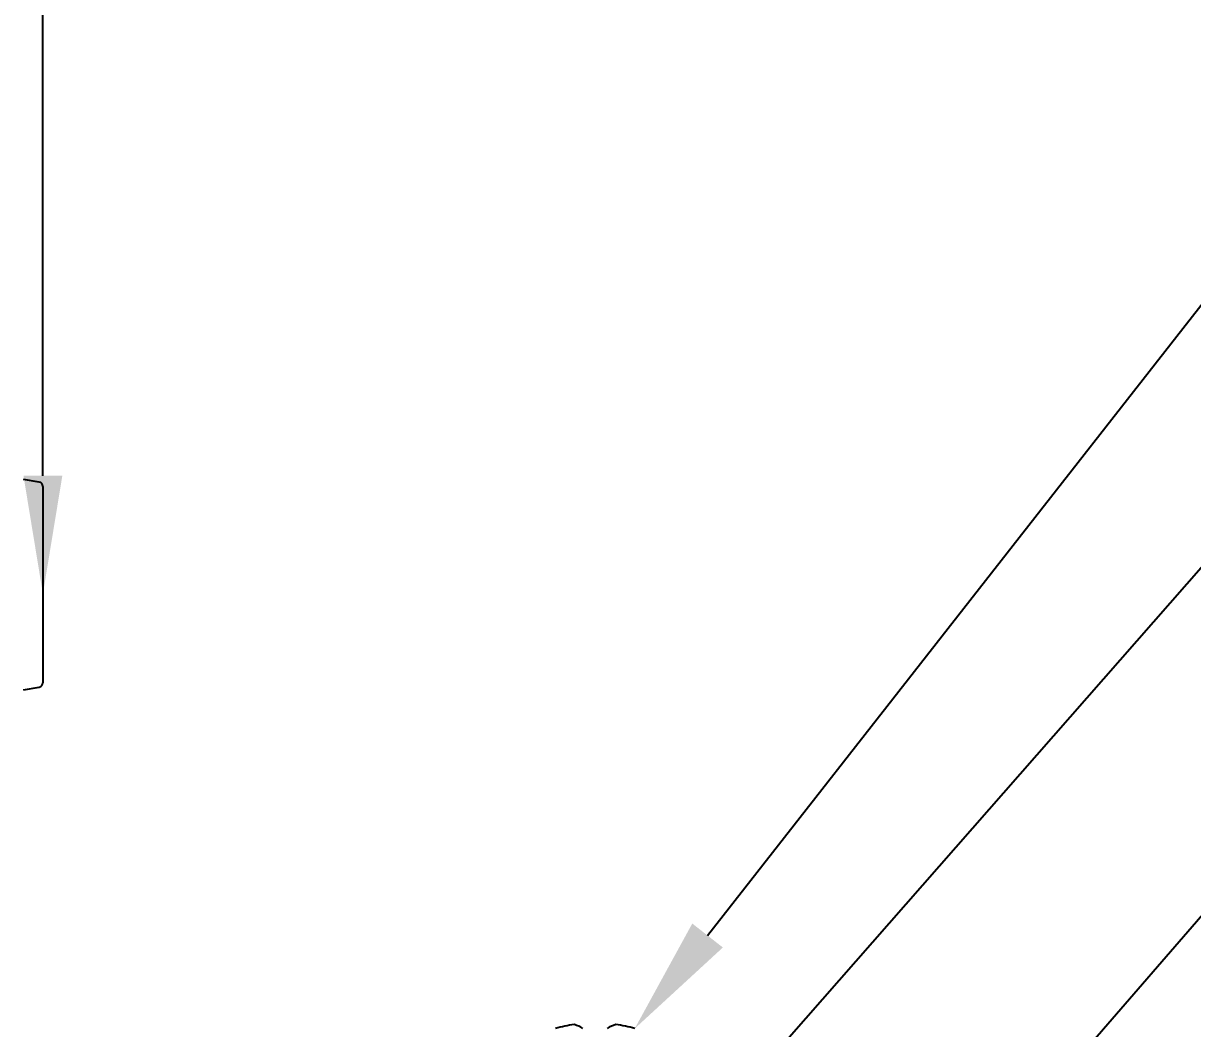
# Model space of a CAD drawing. Extents: x -5.1 to 6.1, y -1.2 to 8.2.
# Drawn here: x -0.907 to 0.948, y 3.268 to 4.862 of the extents above; entities that cross this region are included whole.
import ezdxf
from ezdxf import colors
from ezdxf.entities.mleader import LeaderData, LeaderLine
from ezdxf.math import Vec2, Vec3

# ---------------------------------------------------------------- set-up
doc = ezdxf.new("R2010")
doc.units = 0
doc.header["$LTSCALE"] = 0.5
doc.header["$MEASUREMENT"] = 0
doc.linetypes.add('SLD-Solid', pattern=[0])
doc.layers.add('CUST DWG', color=60, linetype='CONTINUOUS', lineweight=20)
doc.layers.add('FAB DWG', color=221, linetype='CONTINUOUS')
doc.layers.add('Hardware', color=242, linetype='CONTINUOUS')
doc.styles.add('LSAD_Standard', font='arial.ttf')

msp = doc.modelspace()

# ---------------------------------------------------------------- linework, layer by layer
at = {"layer": 'Hardware', "linetype": 'SLD-Solid', "lineweight": 25, "transparency": 16777216}
for p, q in [((-0.8821, 4.1346), (-0.9073, 4.1391)), ((-0.8763, 4.1278), (-0.8763, 3.8164)), ((-0.9073, 3.8051), (-0.8821, 3.8095))]:
    msp.add_line(p, q, dxfattribs=at)
for centre, start, end in [((-0.8833, 4.1278), 0, 80), ((-0.8833, 3.8164), 280, 0)]:
    msp.add_arc(centre, 0.007, start, end, dxfattribs=at)
at = {"layer": 'Hardware', "linetype": 'Continuous', "transparency": 16777216}
for centre, radius, start, end in [((-0.0169, 3.1237), 0.1512, 96.061, 107.6918), ((-0.0439, 3.2324), 0.0431, 55.132, 75.1924), ((0.0439, 3.2324), 0.0431, 104.8076, 124.868), ((0.0169, 3.1237), 0.1512, 72.3082, 83.939)]:
    msp.add_arc(centre, radius, start, end, dxfattribs=at)

# ---------------------------------------------------------------- leaders
at = {"layer": 'CUST DWG', "ltscale": 0.5, "transparency": 16777216}
ml = msp.add_multileader_mtext('Standard', dxfattribs=at)
ml.set_content('\\A1;{\\H1x;MOUNTING HARDWARE} (BY OTHERS)', color=256, style='LSAD_Standard')
ml.set_leader_properties()
ml.build(insert=Vec2(0, 0))
ml.multileader.update_dxf_attribs({"text_left_attachment_type": 2, "dogleg_length": 0.36, "arrow_head_size": 0.1875})
ctx = ml.context
ctx.base_point, ctx.char_height, ctx.arrow_head_size, ctx.landing_gap_size, ctx.plane_origin = Vec3(2.514, 5.9215), 0.1875, 0.1875, 0.09, Vec3(-0.1392, 5.7328)
ctx.left_attachment = 2
notes = []
notes.append((ctx, [(1, (1, 1, 0), (0.8611, 5.9215), (1, 0), 1.6529, [(1, [(-0.8763, 3.9573), (-0.8763, 5.2073)], 0, [])])]))
ctx.mtext.insert, ctx.mtext.width, ctx.mtext.defined_height, ctx.mtext.flow_direction = Vec3(2.604, 6.2024), 3.10661, 1.2274, 5
at = {"layer": 'FAB DWG', "ltscale": 0.5, "transparency": 16777216}
ml = msp.add_multileader_mtext('Standard', dxfattribs=at)
ml.set_content('\\A1;6-32 X {\\H0.7x;\\S3/16;} PAN HEAD SCREW  (HW00632-00)', color=256, style='LSAD_Standard')
ml.set_leader_properties()
ml.build(insert=Vec2(0, 0))
ml.multileader.update_dxf_attribs({"text_left_attachment_type": 2, "dogleg_length": 0.36, "arrow_head_size": 0.1875})
ctx = ml.context
ctx.base_point, ctx.char_height, ctx.arrow_head_size, ctx.landing_gap_size, ctx.plane_origin = Vec3(2.514, 5.2314), 0.1875, 0.1875, 0.09, Vec3(1.4925, 4.8284)
ctx.left_attachment = 2
notes.append((ctx, [(0, (1, 1, 0), (1.6002, 5.2314), (1, 0), 0.9138, [(0, [(0.0629, 3.2678)], 0, [])])]))
ctx.mtext.insert, ctx.mtext.width, ctx.mtext.defined_height, ctx.mtext.flow_direction = Vec3(2.604, 5.5415), 3.496279, 0.8541, 5
ml = msp.add_multileader_mtext('Standard', dxfattribs=at)
ml.set_content('BK01221', color=256, style='LSAD_Standard')
ml.set_leader_properties()
ml.build(insert=Vec2(0, 0))
ml.multileader.update_dxf_attribs({"text_left_attachment_type": 2, "dogleg_length": 0.36, "arrow_head_size": 0.1875})
ctx = ml.context
ctx.base_point, ctx.char_height, ctx.arrow_head_size, ctx.landing_gap_size, ctx.plane_origin = Vec3(2.514, 4.7203), 0.1875, 0.1875, 0.09, Vec3(1.4868, 4.5025)
ctx.left_attachment = 2
notes.append((ctx, [(0, (1, 1, 0), (1.5945, 4.7203), (1, 0), 0.9195, [(0, [(0.1455, 3.0692)], 0, [])])]))
ctx.mtext.insert, ctx.mtext.width, ctx.mtext.defined_height, ctx.mtext.flow_direction = Vec3(2.604, 4.8161), 3.15153, 0.8541, 5
ml = msp.add_multileader_mtext('Standard', dxfattribs=at)
ml.set_content('8-32 SPADE SCREW\\P(HW83212-00)', color=256, style='LSAD_Standard')
ml.set_leader_properties()
ml.build(insert=Vec2(0, 0))
ml.multileader.update_dxf_attribs({"text_left_attachment_type": 2, "dogleg_length": 0.36, "arrow_head_size": 0.1875})
ctx = ml.context
ctx.base_point, ctx.char_height, ctx.arrow_head_size, ctx.landing_gap_size, ctx.plane_origin = Vec3(2.514, 4.178), 0.1875, 0.1875, 0.09, Vec3(1.4868, 3.8157)
ctx.left_attachment = 2
notes.append((ctx, [(0, (1, 1, 0), (1.5945, 4.178), (1, 0), 0.9195, [(0, [(0.3742, 2.7676)], 0, [])])]))
ctx.mtext.insert, ctx.mtext.width, ctx.mtext.defined_height, ctx.mtext.flow_direction = Vec3(2.604, 4.4588), 3.15153, 0.8541, 5
ml = msp.add_multileader_mtext('Standard', dxfattribs=at)
ml.set_content('8-32 KEPS NUT\\P(HW08320-00)', color=256, style='LSAD_Standard')
ml.set_leader_properties()
ml.build(insert=Vec2(0, 0))
ml.multileader.update_dxf_attribs({"text_left_attachment_type": 2, "dogleg_length": 0.36, "arrow_head_size": 0.1875})
ctx = ml.context
ctx.base_point, ctx.char_height, ctx.arrow_head_size, ctx.landing_gap_size, ctx.plane_origin = Vec3(2.514, 3.5604), 0.1875, 0.1875, 0.09, Vec3(1.4868, 3.1072)
ctx.left_attachment = 2
notes.append((ctx, [(0, (1, 1, 0), (1.4886, 3.5604), (1, 0), 1.0254, [(0, [(0.5095, 2.5517)], 0, [])])]))
ctx.mtext.insert, ctx.mtext.width, ctx.mtext.defined_height, ctx.mtext.flow_direction = Vec3(2.604, 3.8411), 3.15153, 0.8541, 5
for ctx, leaders in notes:
    for number, flags, end, landing, length, lines in leaders:
        leader = LeaderData()
        leader.index, (leader.has_last_leader_line, leader.has_dogleg_vector, leader.attachment_direction) = number, flags
        leader.last_leader_point, leader.dogleg_vector, leader.dogleg_length = Vec3(end), Vec3(landing), length
        for number, points, colour, breaks in lines:
            line = LeaderLine()
            line.index, line.vertices, line.color, line.breaks = number, Vec3.list(points), colors.encode_raw_color(colour), breaks
            leader.lines.append(line)
        ctx.leaders.append(leader)

doc.saveas('drawing.dxf')
